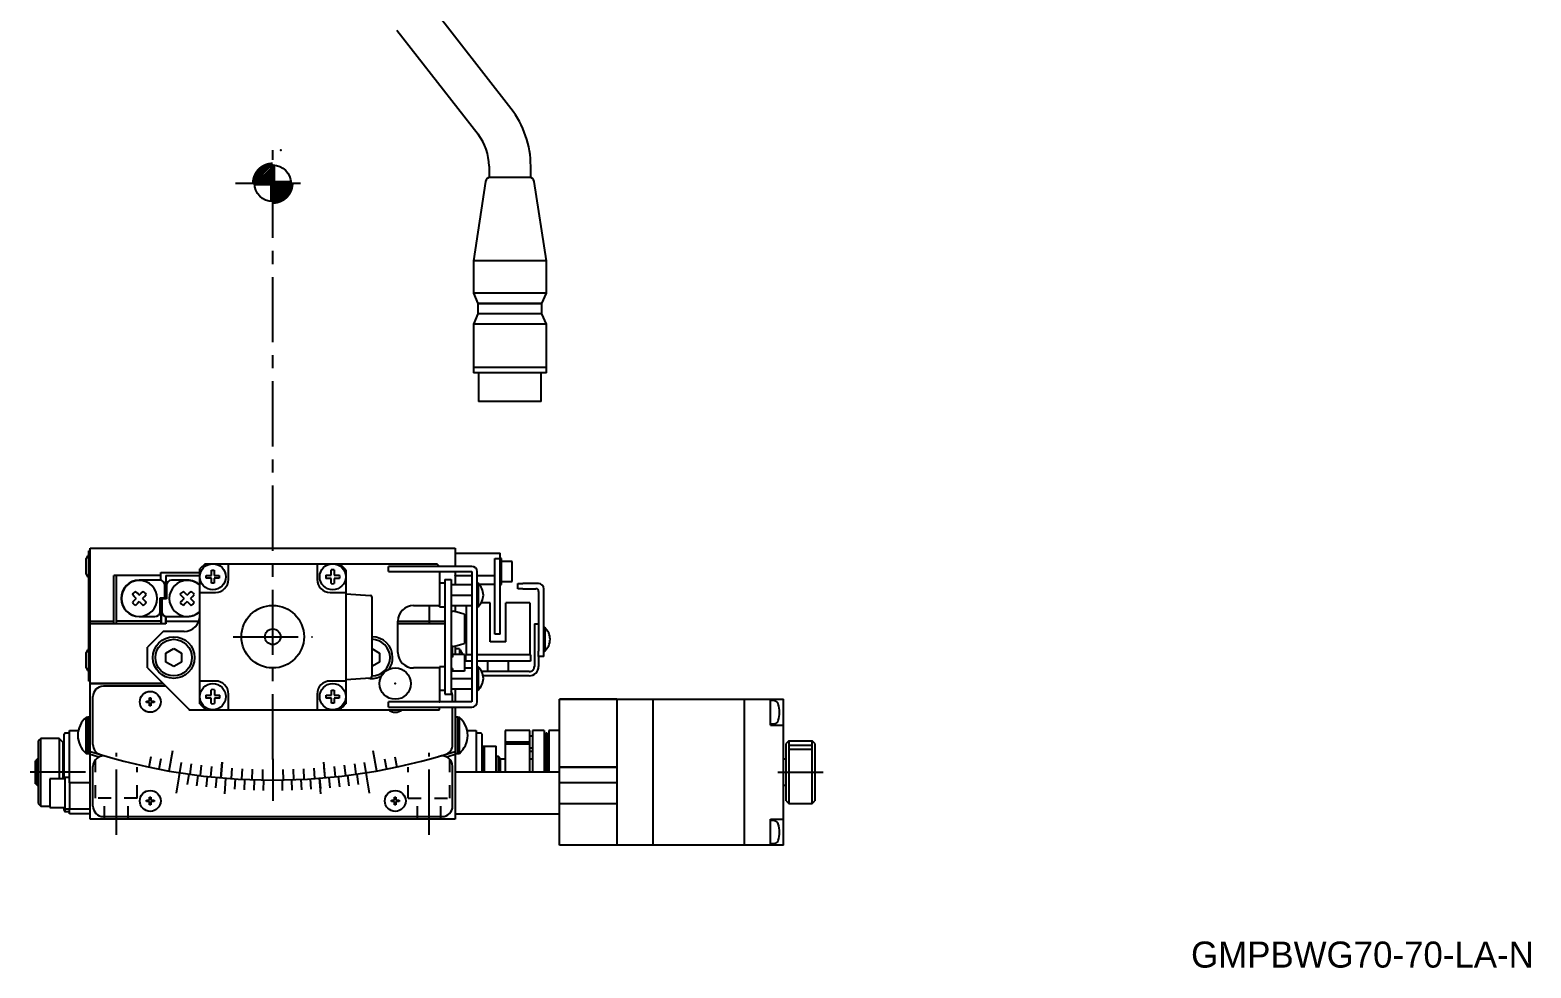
# Model space of a CAD drawing. Extents: x 24 to 417, y 25 to 463.
# Drawn here: x 107.4 to 395.3, y 25.2 to 205.1 of the extents above; entities that cross this region are included whole.
import ezdxf

# ---------------------------------------------------------------- set-up
doc = ezdxf.new("R2010")
doc.units = 0
doc.header["$LTSCALE"] = 10
doc.linetypes.add('CENTER', pattern=[2, 1.25, -0.25, 0.25, -0.25])
doc.linetypes.add('DOT', pattern=[0.5, 0.25, -0.25])
doc.layers.get('0').update_dxf_attribs({"linetype": 'CONTINUOUS'})
doc.layers.add('1', color=7, linetype='CONTINUOUS')
doc.layers.add('10', color=7, linetype='CONTINUOUS')

# ---------------------------------------------------------------- blocks, each defined once
blk = doc.blocks.new('AID7942H')
at = {"color": 132, "linetype": 'CONTINUOUS'}
for p, q in [((150.447925, 175.903769), (153.792627, 179.248471)), ((150.501893, 176.382002), (153.314394, 179.194502)), ((150.662229, 176.966601), (152.729795, 179.034167)), ((150.720258, 175.751838), (153.944558, 178.976138)), ((151.144522, 175.751838), (153.944558, 178.551874)), ((151.219886, 177.948522), (151.747874, 178.47651)), ((151.568786, 175.751838), (153.944558, 178.12761)), ((151.99305, 175.751838), (153.944558, 177.703346)), ((152.417314, 175.751838), (153.944558, 177.279081)), ((152.841578, 175.751838), (153.944558, 176.854817)), ((153.265842, 175.751838), (153.944558, 176.430553)), ((153.690106, 175.751838), (153.944558, 176.006289))]:
    blk.add_line(p, q, dxfattribs=at)
blk = doc.blocks.new('AID7944H')
at = {"color": 132, "linetype": 'CONTINUOUS'}
for p, q in [((153.944558, 175.582025), (154.114371, 175.751838)), ((153.944558, 175.157761), (154.538635, 175.751838)), ((153.944558, 174.733497), (154.962899, 175.751838)), ((153.944558, 174.309233), (155.387163, 175.751838)), ((153.944558, 173.884969), (155.811427, 175.751838)), ((153.944558, 173.460705), (156.235691, 175.751838)), ((153.944558, 173.036441), (156.659955, 175.751838)), ((153.944558, 172.612177), (157.084219, 175.751838)), ((154.009151, 172.252506), (157.44389, 175.687245)), ((154.473045, 172.292136), (157.404259, 175.22335)), ((155.029592, 172.424419), (157.271976, 174.666803)), ((155.83761, 172.808173), (156.888222, 173.858785))]:
    blk.add_line(p, q, dxfattribs=at)
blk = doc.blocks.new('AID7930')
at = {"color": 4, "linetype": 'CENTER'}
for q in [(158.253157, 175.751838), (160.18261, 175.751838)]:
    blk.add_line((146.782743, 175.751838), q, dxfattribs=at)
at = {"color": 4, "linetype": 'CONTINUOUS', "const_width": 1}
for points in [[(153.944558, 175.751838), (150.444558, 175.751838, -0.414214), (153.944558, 179.251838)], [(153.944558, 175.751838), (153.944558, 172.251838, 0.414214), (157.444558, 175.751838)]]:
    blk.add_lwpolyline(points, format="xyb", close=True, dxfattribs=at)
at = {"color": 4, "linetype": 'CONTINUOUS'}
blk.add_circle((153.944558, 175.751838), 3.5, dxfattribs=at)
for name in ['AID7942H', 'AID7944H']:
    blk.add_blockref(name, (0, 0))

msp = doc.modelspace()

# ---------------------------------------------------------------- linework, layer by layer
at = {"color": 7, "linetype": 'CONTINUOUS'}
for p, q in [((199.632337, 190.084529), (184.054127, 210.061483)), ((177.745525, 205.141977), (193.323735, 185.165023)), ((195.437983, 179.015641), (195.437983, 176.878053)), ((203.437983, 176.878053), (203.437983, 179.015641)), ((194.753657, 176.112035), (192.437983, 160.878053)), ((203.437983, 176.878053), (195.437983, 176.878053)), ((206.437981, 160.878053), (204.122307, 176.112035)), ((199.437983, 160.878053), (192.437983, 160.878053)), ((192.437983, 160.878053), (192.437983, 154.685053)), ((206.437981, 160.878053), (199.437983, 160.878053)), ((206.437981, 154.685053), (206.437981, 160.878053)), ((199.437983, 154.685053), (192.437983, 154.685053)), ((192.437983, 154.685053), (193.287983, 152.685053)), ((199.437983, 152.685053), (193.287983, 152.685053)), ((193.287983, 152.685053), (199.437983, 152.685053)), ((193.287983, 152.685053), (193.287983, 150.685053)), ((206.437981, 154.685053), (199.437983, 154.685053)), ((205.587983, 152.685053), (199.437983, 152.685053)), ((199.437983, 152.685053), (205.587983, 152.685053)), ((205.587983, 152.685053), (206.437981, 154.685053)), ((205.587983, 150.685053), (205.587983, 152.685053)), ((193.287983, 150.685053), (192.437983, 148.685053)), ((199.437983, 150.685053), (193.287983, 150.685053)), ((205.587983, 150.685053), (199.437983, 150.685053)), ((206.437981, 148.685053), (205.587983, 150.685053)), ((199.437983, 148.685053), (192.437983, 148.685053)), ((192.437983, 148.685053), (192.437983, 140.378053)), ((206.437981, 148.685053), (199.437983, 148.685053)), ((206.437981, 140.378053), (206.437981, 148.685053)), ((199.437983, 140.378053), (192.437983, 140.378053)), ((199.437983, 140.378053), (192.437983, 140.378053)), ((192.437983, 140.378053), (192.437983, 139.378051)), ((199.437983, 139.378051), (192.437983, 139.378051)), ((193.437985, 139.378051), (193.437985, 133.878051)), ((206.437981, 140.378053), (199.437983, 140.378053)), ((206.437981, 140.378053), (199.437983, 140.378053)), ((206.437981, 139.378051), (199.437983, 139.378051)), ((205.437981, 133.878051), (205.437981, 139.378051)), ((206.437981, 139.378051), (206.437981, 140.378053)), ((199.437983, 133.878051), (193.437985, 133.878051)), ((205.437981, 133.878051), (199.437983, 133.878051)), ((118.433233, 104.251838), (118.144558, 103.751838)), ((118.144558, 100.751838), (118.144558, 103.751838)), ((118.644558, 104.251838), (118.433233, 104.251838)), ((118.944558, 105.251838), (118.644558, 105.251838)), ((118.644558, 103.251838), (118.644558, 105.251838)), ((118.944558, 105.751838), (188.944558, 105.751838)), ((118.944558, 79.751838), (118.944558, 105.751838)), ((188.944558, 105.751838), (188.944558, 102.251838)), ((188.944558, 104.751838), (197.544558, 104.751838)), ((196.544558, 103.751838), (197.544558, 103.751838)), ((196.544558, 89.251838), (196.544558, 103.751838)), ((197.544558, 89.251838), (197.544558, 104.751838)), ((197.844558, 103.751838), (197.544558, 103.751838)), ((197.844558, 101.251838), (197.844558, 103.751838)), ((118.644558, 92.898051), (118.644558, 103.251838)), ((132.444558, 101.044074), (139.944558, 101.044074)), ((132.444558, 99.582403), (132.444558, 101.044074)), ((140.944558, 102.751838), (139.944558, 101.751838)), ((139.944558, 75.906605), (139.944558, 101.751838)), ((140.944558, 102.751838), (185.444558, 102.751838)), ((142.184558, 101.500071), (142.704558, 101.500071)), ((142.184558, 100.511838), (142.184558, 101.500071)), ((142.704558, 101.500071), (142.704558, 100.511838)), ((145.444558, 99.751838), (145.444558, 102.751838)), ((162.444558, 102.751838), (162.444558, 99.751838)), ((165.144558, 100.551838), (165.144558, 101.568083)), ((165.744558, 101.568083), (165.744558, 100.551838)), ((167.944558, 101.597071), (167.944558, 75.906605)), ((176.144558, 101.251838), (176.144558, 102.251838)), ((192.144558, 102.251838), (176.144558, 102.251838)), ((176.144558, 101.251838), (192.144558, 101.251838)), ((185.944558, 102.251838), (185.444558, 102.751838)), ((185.944558, 101.251838), (185.944558, 94.751838)), ((188.944558, 101.251838), (188.944558, 100.515108)), ((192.144558, 101.251838), (192.144558, 76.251838)), ((193.144558, 76.251838), (193.144558, 101.251838)), ((199.844558, 103.151838), (197.844558, 103.151838)), ((197.844558, 98.751838), (197.844558, 101.251838)), ((199.844558, 101.251838), (199.844558, 103.151838)), ((199.844558, 99.351838), (199.844558, 101.251838)), ((118.144558, 100.751838), (118.433233, 100.251838)), ((118.433233, 100.251838), (118.644558, 100.251838)), ((132.444558, 100.492287), (123.444558, 100.492287)), ((123.444558, 91.751838), (123.444558, 100.492287)), ((123.944558, 91.210428), (123.944558, 100.492287)), ((132.244558, 99.602607), (128.344558, 99.602607)), ((133.244558, 96.202607), (133.244558, 98.602607)), ((133.444558, 100.492287), (139.944558, 100.492287)), ((133.444558, 100.492287), (133.444558, 96.002607)), ((133.544558, 98.602607), (133.544558, 96.002607)), ((137.544558, 99.602607), (134.544558, 99.602607)), ((141.196324, 100.511838), (142.184558, 100.511838)), ((141.196324, 99.991838), (141.196324, 100.511838)), ((142.184558, 99.991838), (141.196324, 99.991838)), ((142.184558, 99.003605), (142.184558, 99.991838)), ((142.704558, 99.003605), (142.184558, 99.003605)), ((142.704558, 100.511838), (143.692791, 100.511838)), ((142.704558, 99.991838), (142.704558, 99.003605)), ((143.692791, 99.991838), (142.704558, 99.991838)), ((143.692791, 100.511838), (143.692791, 99.991838)), ((164.128313, 100.551838), (165.144558, 100.551838)), ((165.144558, 99.951838), (164.128313, 99.951838)), ((165.144558, 98.935593), (165.144558, 99.951838)), ((165.744558, 100.551838), (166.760802, 100.551838)), ((165.744558, 99.951838), (165.744558, 98.935593)), ((166.760802, 99.951838), (165.744558, 99.951838)), ((186.944558, 99.001838), (185.944558, 99.001838)), ((186.944558, 99.751838), (186.944558, 77.751838)), ((186.944558, 99.751838), (188.144558, 99.751838)), ((188.144558, 99.751838), (188.144558, 77.751838)), ((188.144558, 98.751838), (192.144558, 98.751838)), ((188.944558, 100.426944), (188.944558, 100.515108)), ((188.944558, 100.515108), (192.144558, 100.515108)), ((188.944558, 100.426944), (188.944558, 98.751838)), ((193.144558, 100.515108), (196.544558, 100.515108)), ((193.328871, 99.001838), (193.144558, 99.001838)), ((193.328871, 99.001838), (193.328871, 94.501838)), ((196.544558, 98.751838), (193.580626, 98.751838)), ((197.544558, 98.751838), (197.844558, 98.751838)), ((197.844558, 99.351838), (199.844558, 99.351838)), ((200.944558, 97.951838), (200.944558, 98.951838)), ((200.944558, 98.951838), (201.944558, 98.951838)), ((201.944558, 97.951838), (200.944558, 97.951838)), ((204.944558, 98.951838), (201.944558, 98.951838)), ((201.944558, 97.951838), (204.444558, 97.951838)), ((205.944558, 84.951838), (205.944558, 97.951838)), ((127.361286, 96.478813), (127.008587, 96.850984)), ((127.361286, 95.726401), (127.008587, 95.35423)), ((127.728804, 96.102607), (127.361286, 96.478813)), ((127.728804, 96.102607), (127.361286, 95.726401)), ((127.968352, 97.085879), (127.596181, 97.438577)), ((127.968352, 95.119335), (127.596181, 94.766637)), ((128.344558, 96.718361), (127.968352, 97.085879)), ((128.344558, 95.486853), (127.968352, 95.119335)), ((128.344558, 96.718361), (128.720764, 97.085879)), ((128.344558, 95.486853), (128.720764, 95.119335)), ((128.720764, 97.085879), (129.092935, 97.438577)), ((128.720764, 95.119335), (129.092935, 94.766637)), ((128.960312, 96.102607), (129.32783, 96.478813)), ((128.960312, 96.102607), (129.32783, 95.726401)), ((129.32783, 96.478813), (129.680528, 96.850984)), ((129.32783, 95.726401), (129.680528, 95.35423)), ((132.344558, 96.202607), (133.244558, 96.202607)), ((132.344558, 93.602607), (132.344558, 96.202607)), ((132.444558, 96.202607), (132.444558, 91.210428)), ((132.544558, 96.202607), (132.544558, 91.210428)), ((132.644558, 96.002607), (132.644558, 93.602607)), ((133.544558, 96.002607), (132.644558, 96.002607)), ((136.561286, 96.478813), (136.208587, 96.850984)), ((136.561286, 95.726401), (136.208587, 95.35423)), ((136.928804, 96.102607), (136.561286, 96.478813)), ((136.928804, 96.102607), (136.561286, 95.726401)), ((137.168352, 97.085879), (136.796181, 97.438577)), ((137.168352, 95.119335), (136.796181, 94.766637)), ((137.544558, 96.718361), (137.168352, 97.085879)), ((137.544558, 95.486853), (137.168352, 95.119335)), ((137.544558, 96.718361), (137.920764, 97.085879)), ((137.544558, 95.486853), (137.920764, 95.119335)), ((137.920764, 97.085879), (138.292935, 97.438577)), ((137.920764, 95.119335), (138.292935, 94.766637)), ((138.160312, 96.102607), (138.52783, 96.478813)), ((138.160312, 96.102607), (138.52783, 95.726401)), ((138.52783, 96.478813), (138.880528, 96.850984)), ((138.52783, 95.726401), (138.880528, 95.35423)), ((139.944558, 97.251838), (142.944558, 97.251838)), ((164.944558, 97.251838), (167.944558, 97.251838)), ((167.944558, 97.001838), (172.665485, 96.671719)), ((172.944558, 96.372449), (172.944558, 81.131227)), ((188.144558, 96.751838), (192.144558, 96.751838)), ((195.644558, 95.251838), (193.942634, 95.251838)), ((194.163144, 97.763357), (194.168031, 97.76574)), ((195.644558, 87.751838), (195.644558, 95.251838)), ((198.644558, 87.751838), (198.644558, 95.251838)), ((203.244558, 95.251838), (198.644558, 95.251838)), ((203.244558, 95.251838), (203.244558, 85.251838)), ((204.944558, 97.451838), (204.944558, 85.951838)), ((118.644558, 91.036168), (118.644558, 92.898051)), ((128.344558, 92.602607), (131.344558, 92.602607)), ((133.344558, 92.648668), (133.344558, 91.210428)), ((133.444558, 92.622811), (133.444558, 91.210428)), ((133.644558, 92.602607), (137.544558, 92.602607)), ((180.944558, 94.751838), (185.944558, 94.751838)), ((183.944558, 94.751838), (183.944558, 91.210428)), ((185.944558, 94.501838), (185.944558, 94.751838)), ((185.944558, 94.501838), (186.944558, 94.501838)), ((188.144558, 94.751838), (192.144558, 94.751838)), ((188.144558, 93.651838), (188.544558, 93.651838)), ((189.344558, 93.437479), (188.544558, 93.651838)), ((188.944558, 94.751838), (188.944558, 93.544658)), ((189.944558, 93.276709), (189.344558, 93.437479)), ((190.744558, 93.06235), (189.944558, 93.276709)), ((190.744558, 93.06235), (190.744558, 87.441326)), ((191.044558, 94.751838), (191.044558, 85.251838)), ((193.144558, 94.501838), (193.328871, 94.501838)), ((118.644558, 90.615451), (118.644558, 91.036168)), ((118.644558, 88.615451), (118.644558, 90.615451)), ((118.944558, 90.615451), (118.644558, 90.615451)), ((118.944558, 91.751838), (123.444558, 91.751838)), ((133.444558, 91.210428), (118.944558, 91.210428)), ((123.444558, 91.210428), (123.444558, 91.751838)), ((132.444558, 91.751838), (123.944558, 91.751838)), ((132.944558, 89.751838), (129.944558, 86.751838)), ((136.944558, 89.751838), (132.944558, 89.751838)), ((133.444558, 91.751838), (139.772985, 91.751838)), ((177.944558, 85.751838), (177.944558, 91.751838)), ((177.944558, 91.751838), (186.944558, 91.751838)), ((186.944558, 91.210428), (177.944558, 91.210428)), ((204.144558, 91.251838), (204.944558, 91.251838)), ((204.144558, 91.251838), (204.144558, 83.051838)), ((206.128871, 90.501838), (205.944558, 90.501838)), ((206.128871, 90.501838), (206.128871, 86.001838)), ((118.644558, 82.251838), (118.644558, 88.615451)), ((129.944558, 82.751838), (129.944558, 86.751838)), ((133.444558, 85.617863), (134.944558, 86.483889)), ((134.944558, 86.483889), (136.444558, 85.617863)), ((172.944558, 86.483889), (174.444558, 85.617863)), ((188.544558, 86.851838), (188.144558, 86.851838)), ((188.444558, 85.351838), (188.444558, 86.851838)), ((188.544558, 86.851838), (189.344558, 87.066197)), ((188.944558, 86.959018), (188.944558, 85.351838)), ((189.744558, 86.451838), (188.944558, 86.451838)), ((189.344558, 87.066197), (189.944558, 87.226967)), ((189.744558, 86.451838), (189.744558, 85.351838)), ((189.944558, 87.226967), (190.744558, 87.441326)), ((198.644558, 87.751838), (195.644558, 87.751838)), ((197.544558, 89.251838), (196.544558, 89.251838)), ((206.963144, 89.263357), (206.968031, 89.26574)), ((118.433233, 86.251838), (118.144558, 85.751838)), ((118.144558, 82.751838), (118.144558, 85.751838)), ((118.644558, 86.251838), (118.433233, 86.251838)), ((133.444558, 83.885813), (133.444558, 85.617863)), ((134.944558, 83.019787), (133.444558, 83.885813)), ((136.444558, 83.885813), (134.944558, 83.019787)), ((136.444558, 85.617863), (136.444558, 83.885813)), ((174.444558, 83.885813), (172.944558, 83.019787)), ((174.444558, 85.617863), (174.444558, 83.885813)), ((188.444558, 84.851838), (188.144558, 84.851838)), ((190.744558, 85.351838), (188.444558, 85.351838)), ((188.444558, 85.351838), (188.444558, 84.851838)), ((189.955883, 86.251838), (189.744558, 86.251838)), ((190.244558, 85.751838), (189.955883, 86.251838)), ((190.244558, 85.751838), (190.244558, 85.351838)), ((190.744558, 85.351838), (190.744558, 82.151838)), ((190.894558, 85.251838), (190.894558, 84.051838)), ((192.144558, 85.251838), (190.894558, 85.251838)), ((192.144558, 84.051838), (190.894558, 84.051838)), ((203.394558, 85.251838), (193.144558, 85.251838)), ((203.394558, 84.051838), (193.144558, 84.051838)), ((195.144558, 84.051838), (195.144558, 82.051838)), ((199.144558, 82.051838), (199.144558, 84.051838)), ((203.394558, 85.251838), (203.394558, 84.051838)), ((204.944558, 84.951838), (204.944558, 85.951838)), ((205.944558, 84.951838), (204.944558, 84.951838)), ((204.944558, 84.951838), (204.944558, 83.051838)), ((205.944558, 86.001838), (206.128871, 86.001838)), ((118.144558, 82.751838), (118.433233, 82.251838)), ((118.433233, 82.251838), (118.644558, 82.251838)), ((118.644558, 80.251838), (118.644558, 82.251838)), ((129.944558, 82.751838), (137.944558, 74.751838)), ((172.665485, 80.831957), (167.944558, 80.501838)), ((185.944558, 82.751838), (180.944558, 82.751838)), ((185.944558, 82.751838), (185.944558, 83.001838)), ((186.944558, 83.001838), (185.944558, 83.001838)), ((185.944558, 82.751838), (185.944558, 76.251838)), ((188.444558, 82.651838), (188.144558, 82.651838)), ((188.144558, 80.751838), (192.144558, 80.751838)), ((188.444558, 82.651838), (188.444558, 82.151838)), ((190.744558, 82.151838), (188.444558, 82.151838)), ((190.744558, 82.751838), (192.144558, 82.751838)), ((193.328871, 83.001838), (193.144558, 83.001838)), ((193.328871, 83.001838), (193.328871, 78.501838)), ((203.144558, 82.051838), (194.048259, 82.051838)), ((194.163144, 81.763357), (194.168031, 81.76574)), ((203.144558, 81.251838), (194.297116, 81.251838)), ((118.944558, 80.251838), (118.644558, 80.251838)), ((118.944558, 53.751838), (118.944558, 79.751838)), ((118.944558, 79.751838), (132.944558, 79.751838)), ((132.944558, 79.751838), (118.944558, 79.751838)), ((133.444558, 79.251838), (121.444558, 79.251838)), ((142.944558, 80.251838), (139.944558, 80.251838)), ((142.144558, 77.551838), (142.144558, 78.568083)), ((142.744558, 78.568083), (142.744558, 77.551838)), ((145.444558, 74.751838), (145.444558, 77.751838)), ((162.444558, 77.751838), (162.444558, 74.751838)), ((167.944558, 80.251838), (164.944558, 80.251838)), ((165.184558, 78.500071), (165.704558, 78.500071)), ((165.184558, 77.511838), (165.184558, 78.500071)), ((165.704558, 78.500071), (165.704558, 77.511838)), ((185.944558, 78.501838), (186.944558, 78.501838)), ((186.944558, 77.751838), (188.144558, 77.751838)), ((188.144558, 78.751838), (192.144558, 78.751838)), ((188.944558, 78.751838), (188.944558, 76.251838)), ((193.144558, 78.501838), (193.328871, 78.501838)), ((119.444558, 68.048542), (119.444558, 77.251838)), ((129.694558, 76.126838), (129.694558, 76.376838)), ((129.694558, 76.376838), (130.319558, 76.376838)), ((130.319558, 76.126838), (129.694558, 76.126838)), ((130.319558, 76.376838), (130.319558, 77.001838)), ((130.319558, 77.001838), (130.569558, 77.001838)), ((130.319558, 75.501838), (130.319558, 76.126838)), ((130.569558, 75.501838), (130.319558, 75.501838)), ((130.569558, 77.001838), (130.569558, 76.376838)), ((130.569558, 76.376838), (131.194558, 76.376838)), ((131.194558, 76.126838), (130.569558, 76.126838)), ((130.569558, 76.126838), (130.569558, 75.501838)), ((131.194558, 76.376838), (131.194558, 76.126838)), ((141.128313, 77.551838), (142.144558, 77.551838)), ((142.144558, 76.951838), (141.128313, 76.951838)), ((142.144558, 75.935593), (142.144558, 76.951838)), ((142.744558, 77.551838), (143.760802, 77.551838)), ((142.744558, 76.951838), (142.744558, 75.935593)), ((143.760802, 76.951838), (142.744558, 76.951838)), ((164.196324, 77.511838), (165.184558, 77.511838)), ((164.196324, 76.991838), (164.196324, 77.511838)), ((165.184558, 76.991838), (164.196324, 76.991838)), ((165.184558, 76.003605), (165.184558, 76.991838)), ((165.704558, 76.003605), (165.184558, 76.003605)), ((165.704558, 77.511838), (166.692791, 77.511838)), ((165.704558, 76.991838), (165.704558, 76.003605)), ((166.692791, 76.991838), (165.704558, 76.991838)), ((166.692791, 77.511838), (166.692791, 76.991838)), ((176.144558, 75.251838), (176.144558, 76.251838)), ((192.144558, 76.251838), (176.144558, 76.251838)), ((176.144558, 75.251838), (192.144558, 75.251838)), ((188.444558, 76.251838), (188.444558, 77.251838)), ((188.444558, 68.048542), (188.444558, 75.251838)), ((188.944558, 75.251838), (188.944558, 53.751838)), ((208.944558, 76.751838), (251.944558, 76.751838)), ((208.944558, 48.751838), (208.944558, 76.751838)), ((219.944558, 76.751838), (208.944558, 76.751838)), ((219.944558, 76.751838), (219.944558, 48.751838)), ((249.444558, 71.751838), (249.444558, 76.751838)), ((250.226547, 76.433423), (249.444558, 76.501838)), ((251.944558, 48.751838), (251.944558, 76.751838)), ((118.144558, 66.3653), (118.144558, 73.2653)), ((118.444558, 73.2653), (118.144558, 73.2653)), ((118.444558, 73.3153), (118.444558, 73.2653)), ((118.444558, 73.3153), (118.444558, 66.3153)), ((118.944558, 73.3153), (118.444558, 73.3153)), ((118.444558, 66.3653), (118.444558, 73.2653)), ((189.444558, 73.3153), (188.944558, 73.3153)), ((189.444558, 66.3153), (189.444558, 73.3153)), ((189.744558, 73.2653), (189.444558, 73.2653)), ((250.226547, 72.070253), (249.444558, 72.001838)), ((109.444558, 69.251838), (108.944558, 68.751838)), ((109.444558, 56.251838), (109.444558, 69.251838)), ((112.944558, 69.251838), (109.444558, 69.251838)), ((112.944558, 69.251838), (112.944558, 61.501838)), ((113.744558, 68.451838), (112.944558, 69.251838)), ((113.944558, 61.501838), (113.944558, 70.051838)), ((114.944558, 70.251838), (114.144558, 70.251838)), ((114.944558, 70.751838), (116.642656, 70.751838)), ((114.944558, 60.751838), (114.944558, 70.751838)), ((191.246458, 70.751838), (192.944558, 70.751838)), ((192.944558, 70.751838), (192.944558, 62.751838)), ((193.894558, 70.251838), (192.944558, 70.251838)), ((194.044558, 70.101838), (194.044558, 62.751838)), ((198.544558, 70.751838), (198.544558, 62.751838)), ((203.294558, 70.751838), (198.544558, 70.751838)), ((203.294558, 62.751838), (203.294558, 70.751838)), ((203.794558, 69.703708), (203.294558, 69.703708)), ((203.794558, 70.751838), (203.794558, 62.751838)), ((206.044558, 70.751838), (203.794558, 70.751838)), ((206.044558, 70.751838), (206.044558, 62.751838)), ((206.344558, 69.703708), (206.044558, 69.703708)), ((206.344558, 62.751838), (206.344558, 70.251838)), ((206.594558, 70.251838), (206.344558, 70.251838)), ((206.594558, 62.751838), (206.594558, 70.251838)), ((206.894558, 69.703708), (206.594558, 69.703708)), ((206.894558, 70.751838), (206.894558, 62.751838)), ((208.944558, 70.751838), (206.894558, 70.751838)), ((249.444558, 71.751838), (251.944558, 71.751838)), ((108.944558, 68.751838), (108.944558, 62.751838)), ((113.744558, 61.501838), (113.744558, 68.451838)), ((113.944558, 66.251838), (113.744558, 66.251838)), ((118.144558, 66.3653), (118.444558, 66.3653)), ((118.444558, 66.3653), (118.444558, 66.3153)), ((118.944558, 66.3153), (118.444558, 66.3153)), ((189.444558, 66.3153), (188.944558, 66.3153)), ((189.444558, 66.3653), (189.744558, 66.3653)), ((194.044558, 67.751838), (196.794558, 67.751838)), ((194.244558, 62.751838), (194.244558, 67.751838)), ((194.544558, 62.751838), (194.544558, 67.751838)), ((196.794558, 62.751838), (196.794558, 67.751838)), ((198.544558, 68.582706), (203.294558, 68.582706)), ((198.544558, 68.229152), (203.294558, 68.229152)), ((203.294558, 67.414), (203.794558, 67.414)), ((203.294558, 66.81485), (203.794558, 66.81485)), ((206.344558, 68.540926), (206.044558, 68.540926)), ((206.894558, 68.540926), (206.594558, 68.540926)), ((252.944558, 68.751838), (252.444558, 68.251838)), ((252.444558, 62.751838), (252.444558, 68.251838)), ((252.944558, 68.751838), (257.444558, 68.751838)), ((257.944558, 68.251838), (257.444558, 68.751838)), ((257.944558, 68.251838), (257.944558, 57.251838)), ((108.494558, 65.001838), (108.444558, 64.951838)), ((108.444558, 60.551838), (108.444558, 64.951838)), ((108.744558, 65.251838), (108.494558, 65.001838)), ((108.944558, 65.251838), (108.744558, 65.251838)), ((118.944558, 53.751838), (118.944558, 65.16487)), ((119.444558, 56.251838), (119.444558, 63.876908)), ((188.444558, 56.251838), (188.444558, 63.876908)), ((188.944558, 65.681084), (188.944558, 65.16487)), ((188.944558, 65.16487), (188.944558, 53.751838)), ((197.244558, 65.751838), (196.794576, 65.751838)), ((197.244558, 62.751838), (197.244558, 65.751838)), ((197.544558, 65.451838), (197.244558, 65.751838)), ((197.544558, 65.451838), (197.544558, 62.751838)), ((198.544558, 65.251838), (197.544558, 65.251838)), ((203.794558, 65.251838), (203.294558, 65.251838)), ((206.044558, 64.740926), (206.344558, 64.740926)), ((206.244558, 62.751838), (206.244558, 64.740926)), ((206.594558, 64.740926), (206.894558, 64.740926)), ((208.944558, 63.751838), (219.944558, 63.751838)), ((219.944558, 63.751838), (208.944558, 63.751838)), ((252.444558, 65.251838), (251.944558, 65.251838)), ((108.444558, 60.551838), (108.494558, 60.501838)), ((108.494558, 60.501838), (108.744558, 60.251838)), ((108.944558, 62.751838), (108.944558, 56.751838)), ((114.144558, 61.501838), (111.144558, 61.501838)), ((111.144558, 61.501838), (111.144558, 56.001838)), ((114.144558, 58.751838), (114.144558, 61.751838)), ((114.944558, 61.751838), (114.144558, 61.751838)), ((118.944558, 60.751838), (114.944558, 60.751838)), ((114.944558, 60.751838), (114.944558, 55.751838)), ((208.944558, 62.751838), (188.944558, 62.751838)), ((219.944558, 60.751838), (208.944558, 60.751838)), ((252.444558, 57.251838), (252.444558, 62.751838)), ((108.744558, 60.251838), (108.944558, 60.251838)), ((114.144558, 55.751838), (114.144558, 58.751838)), ((130.319558, 58.001838), (130.569558, 58.001838)), ((130.319558, 57.376838), (130.319558, 58.001838)), ((130.569558, 58.001838), (130.569558, 57.376838)), ((177.319558, 57.376838), (177.319558, 58.001838)), ((177.319558, 58.001838), (177.569558, 58.001838)), ((177.569558, 58.001838), (177.569558, 57.376838)), ((251.944558, 60.251838), (252.444558, 60.251838)), ((108.944558, 56.751838), (109.444558, 56.251838)), ((109.444558, 56.251838), (111.144558, 56.251838)), ((111.144558, 56.001838), (114.144558, 56.001838)), ((113.944558, 55.451838), (113.944558, 56.001838)), ((114.144558, 55.251838), (114.144558, 55.751838)), ((114.144558, 55.751838), (114.944558, 55.751838)), ((114.144558, 55.251838), (114.944558, 55.251838)), ((114.944558, 55.751838), (118.944558, 55.751838)), ((114.944558, 54.751838), (114.944558, 55.751838)), ((118.944558, 54.751838), (114.944558, 54.751838)), ((129.694558, 57.376838), (130.319558, 57.376838)), ((129.694558, 57.126838), (129.694558, 57.376838)), ((130.319558, 57.126838), (129.694558, 57.126838)), ((130.319558, 56.501838), (130.319558, 57.126838)), ((130.569558, 56.501838), (130.319558, 56.501838)), ((130.569558, 57.376838), (131.194558, 57.376838)), ((131.194558, 57.126838), (130.569558, 57.126838)), ((130.569558, 57.126838), (130.569558, 56.501838)), ((131.194558, 57.376838), (131.194558, 57.126838)), ((176.694558, 57.376838), (177.319558, 57.376838)), ((176.694558, 57.126838), (176.694558, 57.376838)), ((177.319558, 57.126838), (176.694558, 57.126838)), ((177.319558, 56.501838), (177.319558, 57.126838)), ((177.569558, 56.501838), (177.319558, 56.501838)), ((177.569558, 57.376838), (178.194558, 57.376838)), ((178.194558, 57.126838), (177.569558, 57.126838)), ((177.569558, 57.126838), (177.569558, 56.501838)), ((178.194558, 57.376838), (178.194558, 57.126838)), ((188.944558, 54.751838), (208.944558, 54.751838)), ((208.944558, 56.751838), (219.944558, 56.751838)), ((252.444558, 57.251838), (252.944558, 56.751838)), ((252.944558, 56.751838), (257.444558, 56.751838)), ((257.444558, 56.751838), (257.944558, 57.251838)), ((188.944558, 53.751838), (118.944558, 53.751838)), ((188.944558, 53.751838), (118.944558, 53.751838)), ((121.444558, 54.251838), (186.444558, 54.251838)), ((249.444558, 53.751838), (251.944558, 53.751838)), ((249.444558, 48.751838), (249.444558, 53.751838)), ((250.212008, 53.434695), (249.444558, 53.501838)), ((250.226547, 49.070253), (249.444558, 49.001838)), ((251.944558, 48.751838), (208.944558, 48.751838))]:
    msp.add_line(p, q, dxfattribs=at)
at = {"color": 4, "linetype": 'CONTINUOUS'}
for p, q in [((226.934558, 75.59707), (226.934558, 76.751838)), ((226.934558, 49.906606), (226.934558, 75.59707)), ((244.434558, 75.59707), (244.434558, 76.751838)), ((244.434558, 49.906606), (244.434558, 75.59707)), ((189.744558, 66.3653), (189.744558, 73.2653)), ((134.061842, 62.99135), (134.756434, 66.930582)), ((173.132682, 66.930582), (173.827274, 62.99135)), ((252.944558, 68.751838), (252.944558, 56.751838)), ((252.944558, 67.951838), (257.444558, 67.951838)), ((252.944558, 67.151838), (257.444558, 67.151838)), ((257.444558, 56.751838), (257.444558, 68.751838)), ((108.744558, 65.251838), (108.744558, 60.251838)), ((130.554492, 65.710232), (130.138668, 63.753938)), ((132.478546, 65.31878), (132.096928, 63.355526)), ((136.34568, 64.6369), (135.407074, 58.71077)), ((138.287584, 64.34668), (138.009238, 62.366144)), ((140.234256, 64.090396), (139.990518, 62.105304)), ((142.185106, 63.868124), (141.976048, 61.87908)), ((143.965224, 61.687546), (144.226692, 64.67613)), ((144.226692, 64.67613), (143.965224, 61.687546)), ((146.096954, 63.525882), (145.957442, 61.530754)), ((148.056762, 63.406016), (147.95209, 61.408756)), ((153.944558, 65.251838), (153.944558, 57.251838)), ((159.832352, 63.406016), (159.937024, 61.408756)), ((161.79216, 63.525882), (161.931674, 61.530754)), ((163.662422, 64.67613), (163.92389, 61.687546)), ((163.749578, 63.679934), (163.92389, 61.687546)), ((165.70401, 63.868124), (165.913066, 61.87908)), ((167.654858, 64.090396), (167.898598, 62.105304)), ((169.601532, 64.34668), (169.879878, 62.366144)), ((172.482042, 58.71077), (171.543434, 64.6369)), ((175.41057, 65.31878), (175.792188, 63.355526)), ((177.334622, 65.710232), (177.750446, 63.753938)), ((137.811366, 62.39413), (137.529564, 60.414082)), ((139.593902, 62.154704), (139.343236, 60.170476)), ((141.379978, 61.943308), (141.16051, 59.955386)), ((143.169156, 61.759994), (142.980938, 59.76887)), ((144.725614, 58.614052), (144.960992, 61.604804)), ((146.755044, 61.477778), (146.629462, 59.481724)), ((148.550868, 61.378948), (148.456656, 59.381168)), ((150.018364, 63.32037), (149.948566, 61.321588)), ((150.348026, 61.308336), (150.285204, 59.309324)), ((151.981162, 63.268972), (151.946256, 61.269276)), ((152.14607, 61.265964), (152.114656, 59.26621)), ((155.743046, 61.265964), (155.77446, 59.26621)), ((155.907954, 63.268972), (155.942858, 61.269276)), ((157.54109, 61.308336), (157.60391, 59.309324)), ((157.87075, 63.32037), (157.94055, 61.321588)), ((159.338246, 61.378948), (159.43246, 59.381168)), ((161.134072, 61.477778), (161.259654, 59.481724)), ((162.928124, 61.604804), (163.085042, 59.610968)), ((163.163502, 58.614052), (162.928124, 61.604804)), ((164.71996, 61.759994), (164.908176, 59.76887)), ((166.509136, 61.943308), (166.728604, 59.955386)), ((168.295212, 62.154704), (168.54588, 60.170476)), ((170.077748, 62.39413), (170.359552, 60.414082)), ((226.934558, 48.751838), (226.934558, 49.906606)), ((244.434558, 48.751838), (244.434558, 49.906606))]:
    msp.add_line(p, q, dxfattribs=at)
at = {"color": 4, "linetype": 'CENTER'}
for p, q in [((123.944558, 50.751838), (123.944558, 66.481657)), ((183.944558, 50.751838), (183.944558, 66.481657)), ((118.014558, 62.751838), (107.374558, 62.751838)), ((250.854558, 62.751838), (259.534558, 62.751838))]:
    msp.add_line(p, q, dxfattribs=at)
at = {"color": 4, "linetype": 'DOT'}
for p, q in [((119.944558, 57.751838), (119.944558, 65.892837)), ((127.944558, 57.751838), (127.944558, 63.729519)), ((179.944558, 57.751838), (179.944558, 63.729519)), ((187.944558, 57.751838), (187.944558, 65.892837)), ((127.944558, 57.751838), (119.944558, 57.751838)), ((121.694558, 53.751838), (121.694558, 57.751838)), ((126.194558, 53.751838), (126.194558, 57.751838)), ((179.944558, 57.751838), (187.944558, 57.751838)), ((181.694558, 53.751838), (181.694558, 57.751838)), ((186.194558, 53.751838), (186.194558, 57.751838))]:
    msp.add_line(p, q, dxfattribs=at)
at = {"color": 7, "linetype": 'CONTINUOUS'}
for centre, radius in [((142.444558, 100.251838), 2.5), ((165.444558, 100.251838), 2.5), ((153.944558, 88.751838), 6), ((153.944558, 88.751838), 1.5), ((134.944558, 84.751838), 4), ((134.944558, 84.751838), 3.5), ((177.444558, 79.751838), 3), ((130.444558, 76.251838), 2), ((142.444558, 77.251838), 2.5), ((165.444558, 77.251838), 2.5), ((130.444558, 57.251838), 2), ((177.444558, 57.251838), 2)]:
    msp.add_circle(centre, radius, dxfattribs=at)
for centre, radius, start, end in [((185.437983, 179.015641), 18, 0, 37.947431), ((185.437983, 179.015641), 10, 0, 37.947431), ((195.725899, 175.878051), 1.000002, 90, 166.468302), ((203.150065, 175.878051), 1.000002, 13.531698, 90), ((165.444558, 100.251838), 1.35, 77.160412, 102.839588), ((153.944558, 88.751838), 19, 42.536898, 47.463102), ((192.144558, 101.251838), 1, 0, 90), ((128.344558, 96.102607), 3.5, 90, 270), ((128.344558, 96.102607), 3.45, 90, 270), ((128.344558, 96.102607), 3.45, 270, 90), ((132.244558, 98.602607), 1, 0, 90), ((134.544558, 98.602607), 1, 90, 180), ((137.544558, 96.102607), 3.45, 90, 270), ((137.544558, 96.102607), 3.5, 46.708192, 90), ((137.544558, 96.102607), 3.45, 45.92079, 90), ((142.944558, 99.751838), 2.5, 270, 0), ((164.944558, 99.751838), 2.5, 180, 270), ((165.444558, 100.251838), 1.35, 167.160412, 192.839588), ((165.444558, 100.251838), 1.35, 257.160412, 282.839588), ((165.444558, 100.251838), 1.35, 347.160412, 12.839588), ((191.344558, 96.751838), 3, 311.409622, 48.590378), ((204.444558, 97.451838), 0.5, 0, 90), ((204.944558, 97.951838), 1, 0, 90), ((128.344558, 96.102607), 1.531302, 119.25645, 150.74355), ((128.344558, 96.102607), 1.531302, 209.25645, 240.74355), ((128.344558, 96.102607), 1.531302, 29.25645, 60.74355), ((128.344558, 96.102607), 1.531302, 299.25645, 330.74355), ((137.544558, 96.102607), 1.531302, 119.25645, 150.74355), ((137.544558, 96.102607), 1.531302, 209.25645, 240.74355), ((137.544558, 96.102607), 1.531302, 29.25645, 60.74355), ((137.544558, 96.102607), 1.531302, 299.25645, 330.74355), ((172.644558, 96.372449), 0.3, 0, 86), ((131.344558, 93.602607), 1, 270, 0), ((133.644558, 93.602607), 1, 180, 270), ((136.944558, 92.751838), 3, 270, 0), ((137.544558, 96.102607), 3.45, 270, 314.07921), ((137.544558, 96.102607), 3.5, 270, 313.291808), ((180.944558, 91.751838), 3, 90, 180), ((204.144558, 88.251838), 3, 311.409622, 48.590378), ((172.944558, 84.751838), 4, 0, 90), ((172.944558, 84.751838), 3.5, 0, 90), ((172.944558, 84.751838), 3.5, 270, 0), ((172.944558, 84.751838), 4, 325.836679, 0), ((180.944558, 85.751838), 3, 180, 270), ((172.944558, 84.751838), 4, 260.585256, 298.137746), ((172.644558, 81.131227), 0.3, 274, 0), ((191.344558, 80.751838), 3, 311.409622, 48.590378), ((203.144559, 83.051837), 0.999999, 269.9999572, 0.0000428), ((203.144559, 83.051837), 1.799999, 269.9999572, 0.0000428), ((121.444558, 77.251838), 2, 90, 180), ((142.444558, 77.251838), 1.35, 77.160412, 102.839588), ((142.944558, 77.751838), 2.5, 0, 90), ((164.944558, 77.751838), 2.5, 90, 180), ((186.444558, 77.251838), 2, 0, 31.788331), ((153.944558, 88.751838), 19, 222.536898, 227.463102), ((142.444558, 77.251838), 1.35, 167.160412, 192.839588), ((142.444558, 77.251838), 1.35, 257.160412, 282.839588), ((142.444558, 77.251838), 1.35, 347.160412, 12.839588), ((153.944558, 88.751838), 19, 312.536898, 317.463102), ((192.144558, 76.251838), 1, 270, 0), ((250.140454, 75.616834), 0.820985, 15.281572, 85), ((245.144558, 74.251838), 6, 344.557284, 15.281572), ((121.064088, 69.8153), 4.519532, 130.239237, 229.760734), ((177.444558, 76.251838), 2, 228.590378, 311.409622), ((186.825026, 69.8153), 4.519532, 310.239266, 49.760729), ((250.156823, 72.867209), 0.8, 275, 344.557284), ((114.144558, 70.051838), 0.2, 90, 180), ((193.894558, 70.101838), 0.15, 0, 90), ((153.944558, 175.751838), 114.5, 252.20111, 287.79889), ((121.444558, 68.048542), 2, 180, 253.208553), ((186.444558, 68.048542), 2, 286.791447, 0), ((153.944558, 175.751838), 115, 252.281068, 253.146426), ((121.444558, 63.876908), 2, 73.801262, 180), ((186.444558, 63.876908), 2, 0, 106.198738), ((153.944558, 175.751838), 115, 286.853574, 287.718932), ((114.144558, 55.451838), 0.2, 180, 270), ((121.444558, 56.251838), 2, 180, 270), ((186.444558, 56.251838), 2, 270, 0), ((250.140454, 52.616834), 0.820985, 15.281572, 85), ((245.144558, 51.251838), 6, 344.557284, 15.281572), ((250.156823, 49.867209), 0.8, 275, 344.557284)]:
    msp.add_arc(centre, radius, start, end, dxfattribs=at)
at = {"color": 7}
msp.add_point((177.444558, 79.751838), dxfattribs=at)
at = {"layer": '10', "color": 4, "linetype": 'CENTER'}
for p, q in [((153.944558, 65.251838), (153.944558, 182.08)), ((146.344558, 88.751838), (161.544558, 88.751838))]:
    msp.add_line(p, q, dxfattribs=at)
at = {"layer": '10', "color": 7, "linetype": 'CONTINUOUS'}
for p, q in [((185.944558, 74.751838), (185.944558, 75.251838)), ((137.944558, 74.751838), (185.944558, 74.751838))]:
    msp.add_line(p, q, dxfattribs=at)
at = {"layer": '10', "color": 7}
for p in [(155.5, 182.08), (185.944558, 76.251838), (137.944558, 74.751838), (166.78979, 74.751838), (153.944558, 65.251838)]:
    msp.add_point(p, dxfattribs=at)

# ---------------------------------------------------------------- block references
msp.add_blockref('AID7930', (0, 0))

# ---------------------------------------------------------------- texts
at = {"layer": '1', "color": 7}
msp.add_text('GMPBWG70-70-LA-N', height=5, dxfattribs=at).set_placement((330.115485, 25.272541))

doc.saveas('drawing.dxf')
